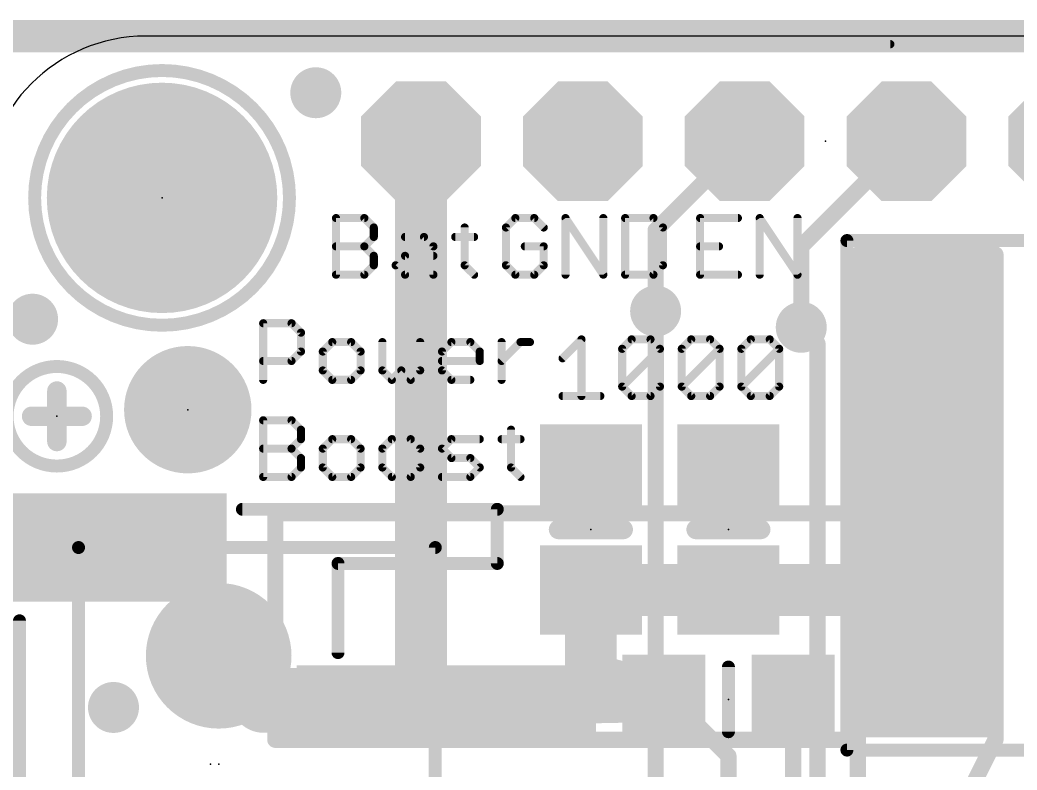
# Model space of a CAD drawing. Extents: x -7.3 to 30.9, y -0.2 to 23.1.
# Drawn here: x 0.56 to 16.21, y 11.34 to 23.11 of the extents above; entities that cross this region are included whole.
import ezdxf

# ---------------------------------------------------------------- set-up
doc = ezdxf.new("R2010")
doc.units = 0
for name, color, linetype in [('1', 12, 'CONTINUOUS'), ('16', 132, 'CONTINUOUS'), ('17', 110, 'CONTINUOUS'), ('18', 110, 'CONTINUOUS'), ('20', 53, 'CONTINUOUS'), ('21', 40, 'CONTINUOUS'), ('23', 53, 'CONTINUOUS'), ('29', 253, 'CONTINUOUS'), ('47', 253, 'CONTINUOUS')]:
    doc.layers.add(name, color=color, linetype=linetype)

# ---------------------------------------------------------------- blocks, each defined once
blk = doc.blocks.new('RECT')
blk.add_solid([(-0.5, -0.5), (0.5, -0.5), (-0.5, 0.5), (0.5, 0.5)])
blk = doc.blocks.new('PIE')
at = {"const_width": 0.5}
blk.add_lwpolyline([(0, -0.25, 1), (0, 0.25, 1), (0, -0.25)], format="xyb", dxfattribs=at)
blk = doc.blocks.new('OCTAGONP')
at = {"const_width": 0.5}
blk.add_lwpolyline([(-0.25, -0.1036), (-0.25, 0.1036), (-0.1036, 0.25), (0.1036, 0.25), (0.25, 0.1036), (0.25, -0.1036), (0.1036, -0.25), (-0.1036, -0.25), (-0.25, -0.1036), (-0.25, 0.1036)], dxfattribs=at)
blk = doc.blocks.new('ROUNDP')
at = {"const_width": 0.5}
blk.add_lwpolyline([(0, -0.25, 1), (0, 0.25, 1), (0, -0.25)], format="xyb", dxfattribs=at)
blk = doc.blocks.new('ROUNDV')
at = {"const_width": 0.5}
blk.add_lwpolyline([(0, -0.25, 1), (0, 0.25, 1), (0, -0.25)], format="xyb", dxfattribs=at)

msp = doc.modelspace()

# ---------------------------------------------------------------- linework, layer by layer
at = {"layer": '1'}
for points, const_width in [([(0, 22.733), (29.21, 22.733)], 0.254), ([(10.541, 19.812), (11.938, 21.209)], 0.254), ([(12.827, 19.558), (14.478, 21.209)], 0.254), ([(10.541, 18.542), (10.541, 19.812)], 0.254), ([(12.827, 18.288), (12.827, 19.558)], 0.254), ([(13.716, 9.779), (13.716, 19.431)], 0.254), ([(13.716, 19.431), (15.875, 19.431)], 0.254), ([(15.875, 19.431), (15.875, 11.811)], 0.254), ([(14.4, 14.163), (14.744, 15.65)], 0.8128), ([(4.572, 15.367), (4.572, 11.811)], 0.254), ([(13.716, 15.367), (4.572, 15.367)], 0.254), ([(13.589, 11.811), (13.716, 15.367)], 0.254), ([(6.858, 14.224), (6.858, 12.7475)], 0.8128), ([(9.525, 14.163), (9.525, 12.766)], 0.8128), ([(11.684, 14.163), (9.525, 14.163)], 0.8128), ([(11.684, 14.163), (14.4, 14.163)], 0.8128), ([(3.683, 13.13), (4.383, 12.43)], 1.016), ([(6.858, 12.7475), (7.256, 12.43)], 0.8128), ([(9.525, 12.766), (10.668, 12.446)], 0.8128), ([(4.383, 12.43), (7.256, 12.43)], 1.016), ([(7.256, 12.43), (10.4325, 12.4935)], 0.8128), ([(10.4325, 12.4935), (10.668, 12.446)], 0.8128), ([(10.795, 12.446), (10.668, 12.446)], 0.254), ([(11.684, 11.557), (10.795, 12.446)], 0.254), ([(12.7, 12.446), (12.7, 10.541)], 0.254), ([(4.572, 11.811), (13.589, 11.811)], 0.254), ([(15.875, 11.811), (15.367, 10.795)], 0.254), ([(11.684, 9.271), (11.684, 11.557)], 0.254)]:
    msp.add_lwpolyline(points, dxfattribs=dict(at, const_width=const_width))
for points, const_width in [([(11.9829, 21.1641, 1), (11.8931, 21.2539)], 0.127), ([(14.5229, 21.1641, 1), (14.4331, 21.2539)], 0.127), ([(10.6045, 19.812, 1), (10.4775, 19.812)], 0.127), ([(10.4961, 19.8569, 1), (10.5859, 19.7671)], 0.127), ([(12.8905, 19.558, 1), (12.7635, 19.558)], 0.127), ([(12.7821, 19.6029, 1), (12.8719, 19.5131)], 0.127), ([(13.7795, 19.431, 1), (13.6525, 19.431)], 0.127), ([(13.716, 19.4945, 1), (13.716, 19.3675)], 0.127), ([(15.9385, 19.431, 1), (15.8115, 19.431)], 0.127), ([(15.875, 19.3675, 1), (15.875, 19.4945)], 0.127), ([(10.4775, 18.542, 1), (10.6045, 18.542)], 0.127), ([(12.7635, 18.288, 1), (12.8905, 18.288)], 0.127), ([(14.942, 15.6042, 1), (14.546, 15.6958)], 0.4064), ([(4.6355, 15.367, 1), (4.5085, 15.367)], 0.127), ([(4.572, 15.4305, 1), (4.572, 15.3035)], 0.127), ([(13.7795, 15.3647, 1), (13.6525, 15.3693)], 0.127), ([(13.716, 15.3035, 1), (13.716, 15.4305)], 0.127), ([(7.0612, 14.224, 1), (6.6548, 14.224)], 0.4064), ([(9.7282, 14.163, 1), (9.3218, 14.163)], 0.4064), ([(9.525, 14.3662, 1), (9.525, 13.9598)], 0.4064), ([(11.684, 14.3662, 1), (11.684, 13.9598)], 0.4064), ([(11.684, 13.9598, 1), (11.684, 14.3662)], 0.4064), ([(14.4, 13.9598, 1), (14.4, 14.3662)], 0.4064), ([(14.202, 14.2088, 1), (14.598, 14.1172)], 0.4064), ([(3.8626, 13.3096, 1), (3.5034, 12.9504)], 0.508), ([(6.9847, 12.9063, 1), (6.7313, 12.5887)], 0.4064), ([(9.5798, 12.9617, 1), (9.4702, 12.5703)], 0.4064), ([(4.383, 12.684, 1), (4.383, 12.176)], 0.508), ([(4.2034, 12.2504, 1), (4.5626, 12.6096)], 0.508), ([(6.6548, 12.7475, 1), (7.0612, 12.7475)], 0.4064), ([(7.2519, 12.6332, 1), (7.2601, 12.2268)], 0.4064), ([(7.256, 12.176, 1), (7.256, 12.684)], 0.508), ([(9.3218, 12.766, 1), (9.7282, 12.766)], 0.4064), ([(10.4727, 12.6927, 1), (10.3923, 12.2943)], 0.4064), ([(10.4366, 12.2903, 1), (10.4284, 12.6967)], 0.4064), ([(10.6132, 12.2503, 1), (10.7228, 12.6417)], 0.4064), ([(10.6278, 12.2468, 1), (10.7082, 12.6452)], 0.4064), ([(7.1293, 12.2712, 1), (7.3827, 12.5888)], 0.4064), ([(10.668, 12.5095, 1), (10.668, 12.3825)], 0.127), ([(10.8399, 12.4909, 1), (10.7501, 12.4011)], 0.127), ([(10.795, 12.3825, 1), (10.795, 12.5095)], 0.127), ([(12.7635, 12.446, 1), (12.6365, 12.446)], 0.127), ([(4.572, 11.8745, 1), (4.572, 11.7475)], 0.127), ([(13.589, 11.7475, 1), (13.589, 11.8745)], 0.127), ([(15.9318, 11.7826, 1), (15.8182, 11.8394)], 0.127), ([(4.5085, 11.811, 1), (4.6355, 11.811)], 0.127), ([(13.5255, 11.8133, 1), (13.6525, 11.8087)], 0.127), ([(15.8115, 11.811, 1), (15.9385, 11.811)], 0.127), ([(11.7475, 11.557, 1), (11.6205, 11.557)], 0.127), ([(11.6391, 11.5121, 1), (11.7289, 11.6019)], 0.127)]:
    msp.add_lwpolyline(points, format="xyb", dxfattribs=dict(at, const_width=const_width))
at = {"layer": '16'}
for points, const_width in [([(0, 22.987), (29.21, 22.987)], 0.254), ([(6.858, 21.209), (6.858, 14.224)], 0.8128), ([(10.541, 10.287), (10.541, 18.542)], 0.254), ([(13.081, 18.034), (12.827, 18.288)], 0.254), ([(13.081, 9.525), (13.081, 18.034)], 0.254)]:
    msp.add_lwpolyline(points, dxfattribs=dict(at, const_width=const_width))
for points, const_width in [([(7.0612, 21.209, 1), (6.6548, 21.209)], 0.4064), ([(10.6045, 18.542, 1), (10.4775, 18.542)], 0.127), ([(12.8719, 18.3329, 1), (12.7821, 18.2431)], 0.127), ([(13.1445, 18.034, 1), (13.0175, 18.034)], 0.127), ([(13.0361, 17.9891, 1), (13.1259, 18.0789)], 0.127), ([(6.6548, 14.224, 1), (7.0612, 14.224)], 0.4064)]:
    msp.add_lwpolyline(points, format="xyb", dxfattribs=dict(at, const_width=const_width))
at = {"layer": '20'}
msp.add_line((27.432, 22.86), (2.54, 22.86), dxfattribs=at)
msp.add_arc((2.54, 20.32), 2.54, 90, 180, dxfattribs=at)
at = {"layer": '21'}
for points, const_width in [([(2.794, 18.32, 1), (2.794, 22.32, 1), (2.794, 18.32)], 0.2032), ([(5.5563, 20.0033, 1), (5.4928, 20.0033)], 0.0635), ([(5.5245, 20.035, 1), (5.5245, 19.9715)], 0.0635), ([(5.9918, 20.0257, 1), (5.9469, 19.9808)], 0.0635), ([(5.9694, 19.9715, 1), (5.9694, 20.035)], 0.0635), ([(8.3398, 20.035, 1), (8.3398, 19.9715)], 0.0635), ([(8.3622, 19.9808, 1), (8.3173, 20.0257)], 0.0635), ([(8.6588, 20.0257, 1), (8.6139, 19.9808)], 0.0635), ([(8.6364, 19.9715, 1), (8.6364, 20.035)], 0.0635), ([(9.1534, 20.0209, 1), (9.1006, 19.9856)], 0.0635), ([(9.1588, 20.0033, 1), (9.0953, 20.0033)], 0.0635), ([(9.7519, 20.0033, 1), (9.6884, 20.0033)], 0.0635), ([(10.0943, 20.0033, 1), (10.0308, 20.0033)], 0.0635), ([(10.0625, 20.035, 1), (10.0625, 19.9715)], 0.0635), ([(10.5299, 20.0257, 1), (10.485, 19.9808)], 0.0635), ([(10.5074, 19.9715, 1), (10.5074, 20.035)], 0.0635), ([(11.2395, 20.035, 1), (11.2395, 19.9715)], 0.0635), ([(11.2713, 20.0033, 1), (11.2078, 20.0033)], 0.0635), ([(11.8327, 19.9715, 1), (11.8327, 20.035)], 0.0635), ([(12.2068, 20.0033, 1), (12.1433, 20.0033)], 0.0635), ([(12.2014, 20.0209, 1), (12.1486, 19.9856)], 0.0635), ([(12.7999, 20.0033, 1), (12.7364, 20.0033)], 0.0635), ([(6.1494, 19.855, 1), (6.0859, 19.855)], 0.0635), ([(6.0952, 19.8325, 1), (6.1401, 19.8774)], 0.0635), ([(7.5756, 19.855, 1), (7.5121, 19.855)], 0.0635), ([(8.2233, 19.855, 1), (8.1597, 19.855)], 0.0635), ([(8.169, 19.8774, 1), (8.214, 19.8325)], 0.0635), ([(8.7622, 19.8325, 1), (8.8071, 19.8774)], 0.0635), ([(10.6875, 19.855, 1), (10.624, 19.855)], 0.0635), ([(10.6333, 19.8325, 1), (10.6782, 19.8774)], 0.0635), ([(6.0859, 19.7067, 1), (6.1494, 19.7067)], 0.0635), ([(6.1401, 19.6842, 1), (6.0952, 19.7291)], 0.0635), ([(6.6083, 19.7384, 1), (6.6083, 19.6749)], 0.0635), ([(6.9273, 19.7291, 1), (6.8824, 19.6842)], 0.0635), ([(6.9049, 19.6749, 1), (6.9049, 19.7384)], 0.0635), ([(7.3955, 19.7384, 1), (7.3955, 19.6749)], 0.0635), ([(7.6921, 19.6749, 1), (7.6921, 19.7384)], 0.0635), ([(13.544, 19.7008, 1), (13.544, 19.5992)], 0.1016), ([(13.5948, 19.65, 1), (13.4932, 19.65)], 0.1016), ([(5.5245, 19.5901, 1), (5.5245, 19.5266)], 0.0635), ([(5.9918, 19.5808, 1), (5.9469, 19.5359)], 0.0635), ([(5.9469, 19.5808, 1), (5.9918, 19.5359)], 0.0635), ([(5.9694, 19.5266, 1), (5.9694, 19.5901)], 0.0635), ([(7.0849, 19.5584, 1), (7.0214, 19.5584)], 0.0635), ([(7.0307, 19.5359, 1), (7.0756, 19.5808)], 0.0635), ([(8.4881, 19.5901, 1), (8.4881, 19.5266)], 0.0635), ([(8.8164, 19.5584, 1), (8.7529, 19.5584)], 0.0635), ([(8.7847, 19.5266, 1), (8.7847, 19.5901)], 0.0635), ([(11.2395, 19.5901, 1), (11.2395, 19.5266)], 0.0635), ([(11.5361, 19.5266, 1), (11.5361, 19.5901)], 0.0635), ([(6.1494, 19.4101, 1), (6.0859, 19.4101)], 0.0635), ([(6.0952, 19.3876, 1), (6.1401, 19.4325)], 0.0635), ([(6.6083, 19.4418, 1), (6.6083, 19.3783)], 0.0635), ([(6.6308, 19.3876, 1), (6.5859, 19.4325)], 0.0635), ([(7.0532, 19.3783, 1), (7.0532, 19.4418)], 0.0635), ([(6.0859, 19.2618, 1), (6.1494, 19.2618)], 0.0635), ([(6.1401, 19.2393, 1), (6.0952, 19.2842)], 0.0635), ([(6.4825, 19.2842, 1), (6.4376, 19.2393)], 0.0635), ([(6.4376, 19.2842, 1), (6.4825, 19.2393)], 0.0635), ([(7.5663, 19.2842, 1), (7.5214, 19.2393)], 0.0635), ([(7.5121, 19.2618, 1), (7.5756, 19.2618)], 0.0635), ([(8.214, 19.2842, 1), (8.169, 19.2393)], 0.0635), ([(8.1597, 19.2618, 1), (8.2233, 19.2618)], 0.0635), ([(8.7529, 19.2618, 1), (8.8164, 19.2618)], 0.0635), ([(8.8071, 19.2393, 1), (8.7622, 19.2842)], 0.0635), ([(10.624, 19.2618, 1), (10.6875, 19.2618)], 0.0635), ([(10.6782, 19.2393, 1), (10.6333, 19.2842)], 0.0635), ([(5.5245, 19.1453, 1), (5.5245, 19.0818)], 0.0635), ([(5.4928, 19.1135, 1), (5.5563, 19.1135)], 0.0635), ([(5.9469, 19.136, 1), (5.9918, 19.091)], 0.0635), ([(5.9694, 19.0818, 1), (5.9694, 19.1453)], 0.0635), ([(6.6083, 19.1453, 1), (6.6083, 19.0818)], 0.0635), ([(6.5859, 19.091, 1), (6.6308, 19.136)], 0.0635), ([(7.0214, 19.1135, 1), (7.0849, 19.1135)], 0.0635), ([(7.0532, 19.0818, 1), (7.0532, 19.1453)], 0.0635), ([(7.6697, 19.091, 1), (7.7146, 19.136)], 0.0635), ([(8.3398, 19.1453, 1), (8.3398, 19.0818)], 0.0635), ([(8.3173, 19.091, 1), (8.3622, 19.136)], 0.0635), ([(8.6139, 19.136, 1), (8.6588, 19.091)], 0.0635), ([(8.6364, 19.0818, 1), (8.6364, 19.1453)], 0.0635), ([(9.0953, 19.1135, 1), (9.1588, 19.1135)], 0.0635), ([(9.6884, 19.1135, 1), (9.7519, 19.1135)], 0.0635), ([(9.6938, 19.0959, 1), (9.7466, 19.1311)], 0.0635), ([(10.0625, 19.1453, 1), (10.0625, 19.0818)], 0.0635), ([(10.0308, 19.1135, 1), (10.0943, 19.1135)], 0.0635), ([(10.485, 19.136, 1), (10.5299, 19.091)], 0.0635), ([(10.5074, 19.0818, 1), (10.5074, 19.1453)], 0.0635), ([(11.2395, 19.1453, 1), (11.2395, 19.0818)], 0.0635), ([(11.2078, 19.1135, 1), (11.2713, 19.1135)], 0.0635), ([(11.8327, 19.0818, 1), (11.8327, 19.1453)], 0.0635), ([(12.1433, 19.1135, 1), (12.2068, 19.1135)], 0.0635), ([(12.7364, 19.1135, 1), (12.7999, 19.1135)], 0.0635), ([(12.7418, 19.0959, 1), (12.7946, 19.1311)], 0.0635), ([(4.3815, 18.384, 1), (4.3815, 18.3205)], 0.0635), ([(4.4132, 18.3523, 1), (4.3498, 18.3523)], 0.0635), ([(4.8488, 18.3747, 1), (4.8039, 18.3298)], 0.0635), ([(4.8264, 18.3205, 1), (4.8264, 18.384)], 0.0635), ([(5.0064, 18.204, 1), (4.9429, 18.204)], 0.0635), ([(4.9522, 18.1815, 1), (4.9971, 18.2264)], 0.0635), ([(9.4088, 18.0983, 1), (9.3453, 18.0983)], 0.0635), ([(9.3995, 18.0758, 1), (9.3546, 18.1207)], 0.0635), ([(10.1643, 18.13, 1), (10.1643, 18.0665)], 0.0635), ([(10.1868, 18.0758, 1), (10.1419, 18.1207)], 0.0635), ([(10.4833, 18.1207, 1), (10.4384, 18.0758)], 0.0635), ([(10.4609, 18.0665, 1), (10.4609, 18.13)], 0.0635), ([(11.0998, 18.13, 1), (11.0998, 18.0665)], 0.0635), ([(11.1223, 18.0758, 1), (11.0774, 18.1207)], 0.0635), ([(11.4189, 18.1207, 1), (11.374, 18.0758)], 0.0635), ([(11.3964, 18.0665, 1), (11.3964, 18.13)], 0.0635), ([(12.0353, 18.13, 1), (12.0353, 18.0665)], 0.0635), ([(12.0578, 18.0758, 1), (12.0129, 18.1207)], 0.0635), ([(12.3544, 18.1207, 1), (12.3095, 18.0758)], 0.0635), ([(12.3319, 18.0665, 1), (12.3319, 18.13)], 0.0635), ([(5.4653, 18.0874, 1), (5.4653, 18.0239)], 0.0635), ([(5.4878, 18.0332, 1), (5.4429, 18.0781)], 0.0635), ([(5.7843, 18.0781, 1), (5.7394, 18.0332)], 0.0635), ([(5.7619, 18.0239, 1), (5.7619, 18.0874)], 0.0635), ([(6.2843, 18.0557, 1), (6.2208, 18.0557)], 0.0635), ([(6.8775, 18.0557, 1), (6.814, 18.0557)], 0.0635), ([(7.3363, 18.0874, 1), (7.3363, 18.0239)], 0.0635), ([(7.3588, 18.0332, 1), (7.3139, 18.0781)], 0.0635), ([(7.6554, 18.0781, 1), (7.6105, 18.0332)], 0.0635), ([(7.6329, 18.0239, 1), (7.6329, 18.0874)], 0.0635), ([(8.1553, 18.0557, 1), (8.0918, 18.0557)], 0.0635), ([(8.4202, 18.0874, 1), (8.4202, 18.0239)], 0.0635), ([(8.4426, 18.0332, 1), (8.3977, 18.0781)], 0.0635), ([(8.5685, 18.0239, 1), (8.5685, 18.0874)], 0.0635), ([(10.0478, 17.95, 1), (9.9843, 17.95)], 0.0635), ([(9.9936, 17.9724, 1), (10.0385, 17.9275)], 0.0635), ([(10.6409, 17.95, 1), (10.5774, 17.95)], 0.0635), ([(10.6316, 17.9275, 1), (10.5867, 17.9724)], 0.0635), ([(10.5867, 17.9275, 1), (10.6316, 17.9724)], 0.0635), ([(10.9833, 17.95, 1), (10.9198, 17.95)], 0.0635), ([(10.9291, 17.9724, 1), (10.974, 17.9275)], 0.0635), ([(11.5765, 17.95, 1), (11.513, 17.95)], 0.0635), ([(11.5672, 17.9275, 1), (11.5223, 17.9724)], 0.0635), ([(11.5223, 17.9275, 1), (11.5672, 17.9724)], 0.0635), ([(11.9188, 17.95, 1), (11.8553, 17.95)], 0.0635), ([(11.8646, 17.9724, 1), (11.9095, 17.9275)], 0.0635), ([(12.512, 17.95, 1), (12.4485, 17.95)], 0.0635), ([(12.5027, 17.9275, 1), (12.4578, 17.9724)], 0.0635), ([(12.4578, 17.9275, 1), (12.5027, 17.9724)], 0.0635), ([(4.9429, 17.9074, 1), (5.0064, 17.9074)], 0.0635), ([(4.9971, 17.8849, 1), (4.9522, 17.9298)], 0.0635), ([(5.3488, 17.9074, 1), (5.2853, 17.9074)], 0.0635), ([(5.2946, 17.9298, 1), (5.3395, 17.8849)], 0.0635), ([(5.9419, 17.9074, 1), (5.8784, 17.9074)], 0.0635), ([(5.8877, 17.8849, 1), (5.9326, 17.9298)], 0.0635), ([(7.2198, 17.9074, 1), (7.1563, 17.9074)], 0.0635), ([(7.1656, 17.9298, 1), (7.2105, 17.8849)], 0.0635), ([(7.813, 17.9074, 1), (7.7495, 17.9074)], 0.0635), ([(7.7588, 17.8849, 1), (7.8037, 17.9298)], 0.0635), ([(9.058, 17.8241, 1), (9.103, 17.7792)], 0.0635), ([(1.143, 16.1093, 1), (1.143, 17.6727, 1), (1.143, 16.1093)], 0.2032), ([(4.3815, 17.7908, 1), (4.3815, 17.7273)], 0.0635), ([(4.8039, 17.7815, 1), (4.8488, 17.7366)], 0.0635), ([(4.8264, 17.7273, 1), (4.8264, 17.7908)], 0.0635), ([(7.1881, 17.7908, 1), (7.1881, 17.7273)], 0.0635), ([(7.7495, 17.7591, 1), (7.813, 17.7591)], 0.0635), ([(7.7812, 17.7273, 1), (7.7812, 17.7908)], 0.0635), ([(8.1011, 17.7815, 1), (8.146, 17.7366)], 0.0635), ([(5.3395, 17.6332, 1), (5.2946, 17.5883)], 0.0635), ([(5.2853, 17.6108, 1), (5.3488, 17.6108)], 0.0635), ([(5.8784, 17.6108, 1), (5.9419, 17.6108)], 0.0635), ([(5.9326, 17.5883, 1), (5.8877, 17.6332)], 0.0635), ([(6.2208, 17.6108, 1), (6.2843, 17.6108)], 0.0635), ([(6.275, 17.6332, 1), (6.2301, 17.5883)], 0.0635), ([(6.5716, 17.6332, 1), (6.5267, 17.5883)], 0.0635), ([(6.5716, 17.5883, 1), (6.5267, 17.6332)], 0.0635), ([(6.814, 17.6108, 1), (6.8775, 17.6108)], 0.0635), ([(6.8682, 17.5883, 1), (6.8233, 17.6332)], 0.0635), ([(7.2105, 17.6332, 1), (7.1656, 17.5883)], 0.0635), ([(7.1563, 17.6108, 1), (7.2198, 17.6108)], 0.0635), ([(1.2192, 17.2878, 1), (1.0668, 17.2878)], 0.1524), ([(4.3498, 17.4625, 1), (4.4132, 17.4625)], 0.0635), ([(5.4653, 17.4943, 1), (5.4653, 17.4308)], 0.0635), ([(5.4429, 17.44, 1), (5.4878, 17.485)], 0.0635), ([(5.7394, 17.485, 1), (5.7843, 17.44)], 0.0635), ([(5.7619, 17.4308, 1), (5.7619, 17.4943)], 0.0635), ([(6.3784, 17.485, 1), (6.4233, 17.44)], 0.0635), ([(6.3784, 17.44, 1), (6.4233, 17.485)], 0.0635), ([(6.675, 17.485, 1), (6.7199, 17.44)], 0.0635), ([(6.675, 17.44, 1), (6.7199, 17.485)], 0.0635), ([(7.3363, 17.4943, 1), (7.3363, 17.4308)], 0.0635), ([(7.3139, 17.44, 1), (7.3588, 17.485)], 0.0635), ([(7.6329, 17.4308, 1), (7.6329, 17.4943)], 0.0635), ([(8.0918, 17.4625, 1), (8.1553, 17.4625)], 0.0635), ([(9.9843, 17.3568, 1), (10.0478, 17.3568)], 0.0635), ([(10.0385, 17.3792, 1), (9.9936, 17.3343)], 0.0635), ([(9.9936, 17.3792, 1), (10.0385, 17.3343)], 0.0635), ([(10.5774, 17.3568, 1), (10.6409, 17.3568)], 0.0635), ([(10.6316, 17.3343, 1), (10.5867, 17.3792)], 0.0635), ([(10.974, 17.3792, 1), (10.9291, 17.3343)], 0.0635), ([(10.9291, 17.3792, 1), (10.974, 17.3343)], 0.0635), ([(10.9198, 17.3568, 1), (10.9833, 17.3568)], 0.0635), ([(11.513, 17.3568, 1), (11.5765, 17.3568)], 0.0635), ([(11.5672, 17.3343, 1), (11.5223, 17.3792)], 0.0635), ([(11.8553, 17.3568, 1), (11.9188, 17.3568)], 0.0635), ([(11.9095, 17.3792, 1), (11.8646, 17.3343)], 0.0635), ([(11.8646, 17.3792, 1), (11.9095, 17.3343)], 0.0635), ([(12.4485, 17.3568, 1), (12.512, 17.3568)], 0.0635), ([(12.5027, 17.3343, 1), (12.4578, 17.3792)], 0.0635), ([(9.0805, 17.2402, 1), (9.0805, 17.1768)], 0.0635), ([(9.3453, 17.2085, 1), (9.4088, 17.2085)], 0.0635), ([(9.6737, 17.1768, 1), (9.6737, 17.2402)], 0.0635), ([(10.1643, 17.2402, 1), (10.1643, 17.1768)], 0.0635), ([(10.1419, 17.186, 1), (10.1868, 17.231)], 0.0635), ([(10.4384, 17.231, 1), (10.4833, 17.186)], 0.0635), ([(10.4609, 17.1768, 1), (10.4609, 17.2402)], 0.0635), ([(11.0998, 17.2402, 1), (11.0998, 17.1768)], 0.0635), ([(11.0774, 17.186, 1), (11.1223, 17.231)], 0.0635), ([(11.374, 17.231, 1), (11.4189, 17.186)], 0.0635), ([(11.3964, 17.1768, 1), (11.3964, 17.2402)], 0.0635), ([(12.0353, 17.2402, 1), (12.0353, 17.1768)], 0.0635), ([(12.0129, 17.186, 1), (12.0578, 17.231)], 0.0635), ([(12.3095, 17.231, 1), (12.3544, 17.186)], 0.0635), ([(12.3319, 17.1768, 1), (12.3319, 17.2402)], 0.0635), ([(0.7461, 16.9672, 1), (0.7461, 16.8148)], 0.1524), ([(1.5398, 16.8148, 1), (1.5398, 16.9672)], 0.1524), ([(4.3815, 16.86, 1), (4.3815, 16.7965)], 0.0635), ([(4.4132, 16.8283, 1), (4.3498, 16.8283)], 0.0635), ([(4.8488, 16.8507, 1), (4.8039, 16.8058)], 0.0635), ([(4.8264, 16.7965, 1), (4.8264, 16.86)], 0.0635), ([(5.0064, 16.68, 1), (4.9429, 16.68)], 0.0635), ([(4.9522, 16.6575, 1), (4.9971, 16.7024)], 0.0635), ([(4.9971, 16.5092, 1), (4.9522, 16.5541)], 0.0635), ([(5.4653, 16.5634, 1), (5.4653, 16.4999)], 0.0635), ([(5.4878, 16.5092, 1), (5.4429, 16.5541)], 0.0635), ([(5.7843, 16.5541, 1), (5.7394, 16.5092)], 0.0635), ([(5.7619, 16.4999, 1), (5.7619, 16.5634)], 0.0635), ([(6.4008, 16.5634, 1), (6.4008, 16.4999)], 0.0635), ([(6.4233, 16.5092, 1), (6.3784, 16.5541)], 0.0635), ([(6.7199, 16.5541, 1), (6.675, 16.5092)], 0.0635), ([(6.6974, 16.4999, 1), (6.6974, 16.5634)], 0.0635), ([(7.3363, 16.5634, 1), (7.3363, 16.4999)], 0.0635), ([(7.3588, 16.5092, 1), (7.3139, 16.5541)], 0.0635), ([(7.7812, 16.4999, 1), (7.7812, 16.5634)], 0.0635), ([(8.1236, 16.5634, 1), (8.1236, 16.4999)], 0.0635), ([(8.3036, 16.68, 1), (8.2401, 16.68)], 0.0635), ([(8.4202, 16.4999, 1), (8.4202, 16.5634)], 0.0635), ([(1.0668, 16.4942, 1), (1.2192, 16.4942)], 0.1524), ([(4.3815, 16.4151, 1), (4.3815, 16.3516)], 0.0635), ([(4.8488, 16.4058, 1), (4.8039, 16.3609)], 0.0635), ([(4.8039, 16.4058, 1), (4.8488, 16.3609)], 0.0635), ([(4.8264, 16.3516, 1), (4.8264, 16.4151)], 0.0635), ([(4.9429, 16.5317, 1), (5.0064, 16.5317)], 0.0635), ([(5.3488, 16.3834, 1), (5.2853, 16.3834)], 0.0635), ([(5.2946, 16.4058, 1), (5.3395, 16.3609)], 0.0635), ([(5.9419, 16.3834, 1), (5.8784, 16.3834)], 0.0635), ([(5.8877, 16.3609, 1), (5.9326, 16.4058)], 0.0635), ([(6.2843, 16.3834, 1), (6.2208, 16.3834)], 0.0635), ([(6.2301, 16.4058, 1), (6.275, 16.3609)], 0.0635), ([(6.8775, 16.3834, 1), (6.814, 16.3834)], 0.0635), ([(6.8233, 16.3609, 1), (6.8682, 16.4058)], 0.0635), ([(7.2105, 16.4058, 1), (7.1656, 16.3609)], 0.0635), ([(7.1656, 16.4058, 1), (7.2105, 16.3609)], 0.0635), ([(5.0064, 16.2351, 1), (4.9429, 16.2351)], 0.0635), ([(4.9522, 16.2126, 1), (4.9971, 16.2575)], 0.0635), ([(7.3363, 16.2668, 1), (7.3363, 16.2033)], 0.0635), ([(7.3139, 16.2126, 1), (7.3588, 16.2575)], 0.0635), ([(7.6554, 16.2575, 1), (7.6105, 16.2126)], 0.0635), ([(7.6329, 16.2033, 1), (7.6329, 16.2668)], 0.0635), ([(4.9971, 16.0643, 1), (4.9522, 16.1092)], 0.0635), ([(5.3395, 16.1092, 1), (5.2946, 16.0643)], 0.0635), ([(5.9326, 16.0643, 1), (5.8877, 16.1092)], 0.0635), ([(6.275, 16.1092, 1), (6.2301, 16.0643)], 0.0635), ([(6.8682, 16.0643, 1), (6.8233, 16.1092)], 0.0635), ([(7.8037, 16.0643, 1), (7.7588, 16.1092)], 0.0635), ([(7.7588, 16.0643, 1), (7.8037, 16.1092)], 0.0635), ([(8.2943, 16.1092, 1), (8.2494, 16.0643)], 0.0635), ([(4.3815, 15.9703, 1), (4.3815, 15.9068)], 0.0635), ([(4.3498, 15.9385, 1), (4.4132, 15.9385)], 0.0635), ([(4.8039, 15.961, 1), (4.8488, 15.916)], 0.0635), ([(4.8264, 15.9068, 1), (4.8264, 15.9703)], 0.0635), ([(4.9429, 16.0868, 1), (5.0064, 16.0868)], 0.0635), ([(5.2853, 16.0868, 1), (5.3488, 16.0868)], 0.0635), ([(5.4653, 15.9703, 1), (5.4653, 15.9068)], 0.0635), ([(5.4429, 15.916, 1), (5.4878, 15.961)], 0.0635), ([(5.7394, 15.961, 1), (5.7843, 15.916)], 0.0635), ([(5.7619, 15.9068, 1), (5.7619, 15.9703)], 0.0635), ([(5.8784, 16.0868, 1), (5.9419, 16.0868)], 0.0635), ([(6.2208, 16.0868, 1), (6.2843, 16.0868)], 0.0635), ([(6.4008, 15.9703, 1), (6.4008, 15.9068)], 0.0635), ([(6.3784, 15.916, 1), (6.4233, 15.961)], 0.0635), ([(6.675, 15.961, 1), (6.7199, 15.916)], 0.0635), ([(6.6974, 15.9068, 1), (6.6974, 15.9703)], 0.0635), ([(6.814, 16.0868, 1), (6.8775, 16.0868)], 0.0635), ([(7.1881, 15.9703, 1), (7.1881, 15.9068)], 0.0635), ([(7.6105, 15.961, 1), (7.6554, 15.916)], 0.0635), ([(7.6329, 15.9068, 1), (7.6329, 15.9703)], 0.0635), ([(8.2401, 16.0868, 1), (8.3036, 16.0868)], 0.0635), ([(8.3977, 15.916, 1), (8.4426, 15.961)], 0.0635), ([(4.056, 15.4808, 1), (4.056, 15.3792)], 0.1016), ([(8.1068, 15.43, 1), (8.0052, 15.43)], 0.1016), ([(8.056, 15.3792, 1), (8.056, 15.4808)], 0.1016), ([(9.017, 15.1892, 1), (9.017, 15.0368)], 0.1524), ([(10.033, 15.0368, 1), (10.033, 15.1892)], 0.1524), ([(11.176, 15.1892, 1), (11.176, 15.0368)], 0.1524), ([(12.192, 15.0368, 1), (12.192, 15.1892)], 0.1524), ([(1.483, 14.8808, 1), (1.483, 14.7792)], 0.1016), ([(1.5338, 14.83, 1), (1.4322, 14.83)], 0.1016), ([(1.483, 14.7792, 1), (1.483, 14.8808)], 0.1016), ([(7.1338, 14.83, 1), (7.0322, 14.83)], 0.1016), ([(7.083, 14.7792, 1), (7.083, 14.8808)], 0.1016), ([(5.556, 14.6308, 1), (5.556, 14.5292)], 0.1016), ([(5.6068, 14.58, 1), (5.5052, 14.58)], 0.1016), ([(8.0052, 14.58, 1), (8.1068, 14.58)], 0.1016), ([(8.056, 14.5292, 1), (8.056, 14.6308)], 0.1016), ([(0.6068, 13.68, 1), (0.5052, 13.68)], 0.1016), ([(5.5052, 13.18, 1), (5.6068, 13.18)], 0.1016), ([(11.7348, 12.954, 1), (11.6332, 12.954)], 0.1016), ([(11.6332, 11.938, 1), (11.7348, 11.938)], 0.1016), ([(13.544, 11.7008, 1), (13.544, 11.5992)], 0.1016), ([(13.4932, 11.65, 1), (13.5948, 11.65)], 0.1016)]:
    msp.add_lwpolyline(points, format="xyb", dxfattribs=dict(at, const_width=const_width))
for points, const_width in [([(5.5245, 19.1135), (5.5245, 20.0033)], 0.127), ([(5.5245, 20.0033), (5.9694, 20.0033)], 0.127), ([(5.9694, 20.0033), (6.1177, 19.855)], 0.127), ([(8.3398, 20.0033), (8.1915, 19.855)], 0.127), ([(8.6364, 20.0033), (8.3398, 20.0033)], 0.127), ([(8.7847, 19.855), (8.6364, 20.0033)], 0.127), ([(9.127, 19.1135), (9.127, 20.0033)], 0.127), ([(9.127, 20.0033), (9.7202, 19.1135)], 0.127), ([(9.7202, 19.1135), (9.7202, 20.0033)], 0.127), ([(10.0625, 20.0033), (10.0625, 19.1135)], 0.127), ([(10.5074, 20.0033), (10.0625, 20.0033)], 0.127), ([(10.6557, 19.855), (10.5074, 20.0033)], 0.127), ([(11.8327, 20.0033), (11.2395, 20.0033)], 0.127), ([(11.2395, 20.0033), (11.2395, 19.1135)], 0.127), ([(12.175, 19.1135), (12.175, 20.0033)], 0.127), ([(12.175, 20.0033), (12.7682, 19.1135)], 0.127), ([(12.7682, 19.1135), (12.7682, 20.0033)], 0.127), ([(6.1177, 19.855), (6.1177, 19.7067)], 0.127), ([(7.5438, 19.855), (7.5438, 19.2618)], 0.127), ([(8.1915, 19.855), (8.1915, 19.2618)], 0.127), ([(10.6557, 19.2618), (10.6557, 19.855)], 0.127), ([(6.1177, 19.7067), (5.9694, 19.5584)], 0.127), ([(6.6083, 19.7067), (6.9049, 19.7067)], 0.127), ([(6.9049, 19.7067), (7.0532, 19.5584)], 0.127), ([(7.3955, 19.7067), (7.6921, 19.7067)], 0.127), ([(13.544, 19.65), (21.544, 19.65)], 0.2032), ([(13.544, 11.65), (13.544, 19.65)], 0.2032), ([(5.5245, 19.5584), (5.9694, 19.5584)], 0.127), ([(5.9694, 19.5584), (6.1177, 19.4101)], 0.127), ([(7.0532, 19.5584), (7.0532, 19.1135)], 0.127), ([(8.7847, 19.5584), (8.4881, 19.5584)], 0.127), ([(8.7847, 19.2618), (8.7847, 19.5584)], 0.127), ([(11.2395, 19.5584), (11.5361, 19.5584)], 0.127), ([(6.1177, 19.4101), (6.1177, 19.2618)], 0.127), ([(6.46, 19.2618), (6.6083, 19.4101)], 0.127), ([(6.6083, 19.4101), (7.0532, 19.4101)], 0.127), ([(6.1177, 19.2618), (5.9694, 19.1135)], 0.127), ([(6.6083, 19.1135), (6.46, 19.2618)], 0.127), ([(7.5438, 19.2618), (7.6921, 19.1135)], 0.127), ([(8.1915, 19.2618), (8.3398, 19.1135)], 0.127), ([(8.6364, 19.1135), (8.7847, 19.2618)], 0.127), ([(10.5074, 19.1135), (10.6557, 19.2618)], 0.127), ([(5.9694, 19.1135), (5.5245, 19.1135)], 0.127), ([(7.0532, 19.1135), (6.6083, 19.1135)], 0.127), ([(8.3398, 19.1135), (8.6364, 19.1135)], 0.127), ([(10.0625, 19.1135), (10.5074, 19.1135)], 0.127), ([(11.2395, 19.1135), (11.8327, 19.1135)], 0.127), ([(4.3815, 17.4625), (4.3815, 18.3523)], 0.127), ([(4.3815, 18.3523), (4.8264, 18.3523)], 0.127), ([(4.8264, 18.3523), (4.9747, 18.204)], 0.127), ([(4.9747, 18.204), (4.9747, 17.9074)], 0.127), ([(9.0805, 17.8017), (9.3771, 18.0983)], 0.127), ([(9.3771, 18.0983), (9.3771, 17.2085)], 0.127), ([(10.016, 17.95), (10.1643, 18.0983)], 0.127), ([(10.1643, 18.0983), (10.4609, 18.0983)], 0.127), ([(10.4609, 18.0983), (10.6092, 17.95)], 0.127), ([(10.9515, 17.95), (11.0998, 18.0983)], 0.127), ([(11.0998, 18.0983), (11.3964, 18.0983)], 0.127), ([(11.3964, 18.0983), (11.5447, 17.95)], 0.127), ([(11.8871, 17.95), (12.0353, 18.0983)], 0.127), ([(12.0353, 18.0983), (12.3319, 18.0983)], 0.127), ([(12.3319, 18.0983), (12.4802, 17.95)], 0.127), ([(5.4653, 18.0557), (5.317, 17.9074)], 0.127), ([(5.7619, 18.0557), (5.4653, 18.0557)], 0.127), ([(5.9102, 17.9074), (5.7619, 18.0557)], 0.127), ([(6.2525, 18.0557), (6.2525, 17.6108)], 0.127), ([(6.8457, 17.6108), (6.8457, 18.0557)], 0.127), ([(7.1881, 17.9074), (7.3363, 18.0557)], 0.127), ([(7.3363, 18.0557), (7.6329, 18.0557)], 0.127), ([(7.6329, 18.0557), (7.7812, 17.9074)], 0.127), ([(8.1236, 17.4625), (8.1236, 18.0557)], 0.127), ([(8.1236, 17.7591), (8.4202, 18.0557)], 0.127), ([(8.4202, 18.0557), (8.5685, 18.0557)], 0.127), ([(10.016, 17.3568), (10.016, 17.95)], 0.127), ([(10.016, 17.3568), (10.6092, 17.95)], 0.127), ([(10.6092, 17.95), (10.6092, 17.3568)], 0.127), ([(10.9515, 17.3568), (10.9515, 17.95)], 0.127), ([(10.9515, 17.3568), (11.5447, 17.95)], 0.127), ([(11.5447, 17.95), (11.5447, 17.3568)], 0.127), ([(11.8871, 17.3568), (11.8871, 17.95)], 0.127), ([(11.8871, 17.3568), (12.4802, 17.95)], 0.127), ([(12.4802, 17.95), (12.4802, 17.3568)], 0.127), ([(4.9747, 17.9074), (4.8264, 17.7591)], 0.127), ([(5.317, 17.9074), (5.317, 17.6108)], 0.127), ([(5.9102, 17.6108), (5.9102, 17.9074)], 0.127), ([(7.1881, 17.6108), (7.1881, 17.9074)], 0.127), ([(7.7812, 17.9074), (7.7812, 17.7591)], 0.127), ([(4.8264, 17.7591), (4.3815, 17.7591)], 0.127), ([(7.7812, 17.7591), (7.1881, 17.7591)], 0.127), ([(5.317, 17.6108), (5.4653, 17.4625)], 0.127), ([(5.7619, 17.4625), (5.9102, 17.6108)], 0.127), ([(6.2525, 17.6108), (6.4008, 17.4625)], 0.127), ([(6.4008, 17.4625), (6.5491, 17.6108)], 0.127), ([(6.5491, 17.6108), (6.6974, 17.4625)], 0.127), ([(6.6974, 17.4625), (6.8457, 17.6108)], 0.127), ([(7.3363, 17.4625), (7.1881, 17.6108)], 0.127), ([(1.143, 17.2878), (1.143, 16.4942)], 0.3048), ([(5.4653, 17.4625), (5.7619, 17.4625)], 0.127), ([(7.6329, 17.4625), (7.3363, 17.4625)], 0.127), ([(10.1643, 17.2085), (10.016, 17.3568)], 0.127), ([(10.6092, 17.3568), (10.4609, 17.2085)], 0.127), ([(11.0998, 17.2085), (10.9515, 17.3568)], 0.127), ([(11.5447, 17.3568), (11.3964, 17.2085)], 0.127), ([(12.0353, 17.2085), (11.8871, 17.3568)], 0.127), ([(12.4802, 17.3568), (12.3319, 17.2085)], 0.127), ([(9.0805, 17.2085), (9.6737, 17.2085)], 0.127), ([(10.4609, 17.2085), (10.1643, 17.2085)], 0.127), ([(11.3964, 17.2085), (11.0998, 17.2085)], 0.127), ([(12.3319, 17.2085), (12.0353, 17.2085)], 0.127), ([(1.5398, 16.891), (0.7461, 16.891)], 0.3048), ([(4.3815, 15.9385), (4.3815, 16.8283)], 0.127), ([(4.3815, 16.8283), (4.8264, 16.8283)], 0.127), ([(4.8264, 16.8283), (4.9747, 16.68)], 0.127), ([(4.9747, 16.5317), (4.8264, 16.3834)], 0.127), ([(4.9747, 16.68), (4.9747, 16.5317)], 0.127), ([(5.4653, 16.5317), (5.317, 16.3834)], 0.127), ([(5.7619, 16.5317), (5.4653, 16.5317)], 0.127), ([(5.9102, 16.3834), (5.7619, 16.5317)], 0.127), ([(6.4008, 16.5317), (6.2525, 16.3834)], 0.127), ([(6.6974, 16.5317), (6.4008, 16.5317)], 0.127), ([(6.8457, 16.3834), (6.6974, 16.5317)], 0.127), ([(7.1881, 16.3834), (7.3363, 16.5317)], 0.127), ([(7.3363, 16.5317), (7.7812, 16.5317)], 0.127), ([(8.1236, 16.5317), (8.4202, 16.5317)], 0.127), ([(8.2719, 16.68), (8.2719, 16.0868)], 0.127), ([(4.3815, 16.3834), (4.8264, 16.3834)], 0.127), ([(4.8264, 16.3834), (4.9747, 16.2351)], 0.127), ([(5.317, 16.3834), (5.317, 16.0868)], 0.127), ([(5.9102, 16.0868), (5.9102, 16.3834)], 0.127), ([(6.2525, 16.3834), (6.2525, 16.0868)], 0.127), ([(6.8457, 16.0868), (6.8457, 16.3834)], 0.127), ([(7.3363, 16.2351), (7.1881, 16.3834)], 0.127), ([(4.9747, 16.2351), (4.9747, 16.0868)], 0.127), ([(7.6329, 16.2351), (7.3363, 16.2351)], 0.127), ([(7.7812, 16.0868), (7.6329, 16.2351)], 0.127), ([(4.9747, 16.0868), (4.8264, 15.9385)], 0.127), ([(5.317, 16.0868), (5.4653, 15.9385)], 0.127), ([(5.7619, 15.9385), (5.9102, 16.0868)], 0.127), ([(6.2525, 16.0868), (6.4008, 15.9385)], 0.127), ([(6.6974, 15.9385), (6.8457, 16.0868)], 0.127), ([(7.6329, 15.9385), (7.7812, 16.0868)], 0.127), ([(8.2719, 16.0868), (8.4202, 15.9385)], 0.127), ([(4.8264, 15.9385), (4.3815, 15.9385)], 0.127), ([(5.4653, 15.9385), (5.7619, 15.9385)], 0.127), ([(6.4008, 15.9385), (6.6974, 15.9385)], 0.127), ([(7.1881, 15.9385), (7.6329, 15.9385)], 0.127), ([(4.056, 15.43), (8.056, 15.43)], 0.2032), ([(8.056, 15.43), (8.056, 14.58)], 0.2032), ([(9.017, 15.113), (10.033, 15.113)], 0.3048), ([(11.176, 15.113), (12.192, 15.113)], 0.3048), ([(1.483, 14.83), (0.083, 14.83)], 0.2032), ([(7.083, 14.83), (1.483, 14.83)], 0.2032), ([(1.483, 14.83), (1.483, 7.83)], 0.2032), ([(7.083, 7.83), (7.083, 14.83)], 0.2032), ([(8.056, 14.58), (5.556, 14.58)], 0.2032), ([(5.556, 14.58), (5.556, 13.18)], 0.2032), ([(0.556, 9.18), (0.556, 13.68)], 0.2032), ([(11.684, 11.938), (11.684, 12.954)], 0.2032), ([(21.544, 11.65), (13.544, 11.65)], 0.2032)]:
    msp.add_lwpolyline(points, dxfattribs=dict(at, const_width=const_width))
at = {"layer": '23'}
for p in [(13.208, 21.209), (2.794, 20.32), (3.198, 16.994), (1.143, 16.891), (9.525, 15.113), (11.684, 15.113), (11.684, 12.446), (3.556, 11.43), (3.683, 11.43)]:
    msp.add_point(p, dxfattribs=at)
at = {"layer": '29'}
for points, const_width in [([(3.198, 17.744, 0.4142), (2.448, 16.994)], 0.5), ([(3.948, 16.994, 0.4142), (3.198, 17.744)], 0.5), ([(3.198, 17.869, 1), (3.198, 17.619)], 0.25), ([(3.198, 17.619, 1), (3.198, 17.869)], 0.25), ([(2.448, 16.994, 0.4142), (3.198, 16.244)], 0.5), ([(2.573, 16.994, 1), (2.323, 16.994)], 0.25), ([(3.198, 16.244, 0.4142), (3.948, 16.994)], 0.5), ([(4.073, 16.994, 1), (3.823, 16.994)], 0.25), ([(2.323, 16.994, 1), (2.573, 16.994)], 0.25), ([(3.823, 16.994, 1), (4.073, 16.994)], 0.25), ([(3.198, 16.369, 1), (3.198, 16.119)], 0.25), ([(3.198, 16.119, 1), (3.198, 16.369)], 0.25)]:
    msp.add_lwpolyline(points, format="xyb", dxfattribs=dict(at, const_width=const_width))
at = {"layer": '47', "const_width": 0.13}
msp.add_lwpolyline([(14.224, 22.733), (-6.903, 22.733)], dxfattribs=at)
at = {"layer": '47', "const_width": 0.065}
msp.add_lwpolyline([(14.224, 22.7005, 1), (14.224, 22.7655)], format="xyb", dxfattribs=at)

# ---------------------------------------------------------------- block references
at = {"layer": '1', "xscale": 2, "yscale": 7.5}
msp.add_blockref('RECT', (14.744, 15.65), dxfattribs=at)
at = {"layer": '1'}
msp.add_blockref('PIE', (3.198, 16.994), dxfattribs=at)
for p, xscale, yscale, rotation in [((9.525, 16.063), 1.3, 1.5, 90), ((11.684, 16.063), 1.3, 1.5, 90), ((2.056, 14.83), 3.4, 1.6, 180), ((9.525, 14.163), 1.3, 1.5, 90), ((11.684, 14.163), 1.3, 1.5, 90), ((10.668, 12.446), 1.2, 1.3, 180), ((12.7, 12.446), 1.2, 1.3, 180)]:
    msp.add_blockref('RECT', p, dxfattribs=dict(at, xscale=xscale, yscale=yscale, rotation=rotation))
at = {"layer": '1', "yscale": 4.6, "rotation": 90}
msp.add_blockref('RECT', (7.256, 12.43), dxfattribs=at)
at = {"layer": '17', "xscale": 3.516, "yscale": 3.516}
msp.add_blockref('ROUNDP', (2.794, 20.32), dxfattribs=at)
msp.add_blockref('ROUNDP', (2.794, 20.32), dxfattribs=at)
at = {"layer": '17'}
for name, p, xscale, yscale, rotation in [('OCTAGONP', (6.858, 21.209), 1.778, 1.778, 90), ('OCTAGONP', (6.858, 21.209), 1.778, 1.778, 90), ('OCTAGONP', (9.398, 21.209), 1.778, 1.778, 90), ('OCTAGONP', (9.398, 21.209), 1.778, 1.778, 90), ('OCTAGONP', (11.938, 21.209), 1.778, 1.778, 90), ('OCTAGONP', (11.938, 21.209), 1.778, 1.778, 90), ('OCTAGONP', (14.478, 21.209), 1.778, 1.778, 90), ('OCTAGONP', (14.478, 21.209), 1.778, 1.778, 90), ('OCTAGONP', (17.018, 21.209), 1.778, 1.778, 90), ('OCTAGONP', (17.018, 21.209), 1.778, 1.778, 90), ('ROUNDP', (3.683, 13.13), 2.1844, 2.1844, 270), ('ROUNDP', (3.683, 13.13), 2.1844, 2.1844, 270)]:
    msp.add_blockref(name, p, dxfattribs=dict(at, xscale=xscale, yscale=yscale, rotation=rotation))
at = {"layer": '18', "xscale": 0.8001, "yscale": 0.8001}
for p in [(5.207, 21.971), (5.207, 21.971), (10.541, 18.542), (10.541, 18.542), (0.762, 18.415), (0.762, 18.415), (12.827, 18.288), (12.827, 18.288), (6.858, 14.224), (6.858, 14.224), (2.032, 12.319), (2.032, 12.319)]:
    msp.add_blockref('ROUNDV', p, dxfattribs=at)
at = {"layer": '29'}
for name, p, xscale, yscale in [('ROUNDP', (2.794, 20.32), 3.6176, 3.6176), ('RECT', (14.744, 15.65), 2.1016, 7.6016), ('PIE', (3.198, 16.994), 1.1016, 1.1016)]:
    msp.add_blockref(name, p, dxfattribs=dict(at, xscale=xscale, yscale=yscale))
for name, p, xscale, yscale, rotation in [('OCTAGONP', (6.858, 21.209), 1.8796, 1.8796, 90), ('OCTAGONP', (9.398, 21.209), 1.8796, 1.8796, 90), ('OCTAGONP', (11.938, 21.209), 1.8796, 1.8796, 90), ('OCTAGONP', (14.478, 21.209), 1.8796, 1.8796, 90), ('OCTAGONP', (17.018, 21.209), 1.8796, 1.8796, 90), ('RECT', (9.525, 16.063), 1.4016, 1.6016, 90), ('RECT', (11.684, 16.063), 1.4016, 1.6016, 90), ('RECT', (2.056, 14.83), 3.5016, 1.7016, 180), ('RECT', (9.525, 14.163), 1.4016, 1.6016, 90), ('RECT', (11.684, 14.163), 1.4016, 1.6016, 90), ('ROUNDP', (3.683, 13.13), 2.286, 2.286, 270), ('RECT', (10.668, 12.446), 1.3016, 1.4016, 180), ('RECT', (12.7, 12.446), 1.3016, 1.4016, 180), ('RECT', (7.256, 12.43), 1.1016, 4.7016, 90)]:
    msp.add_blockref(name, p, dxfattribs=dict(at, xscale=xscale, yscale=yscale, rotation=rotation))

doc.saveas('drawing.dxf')
